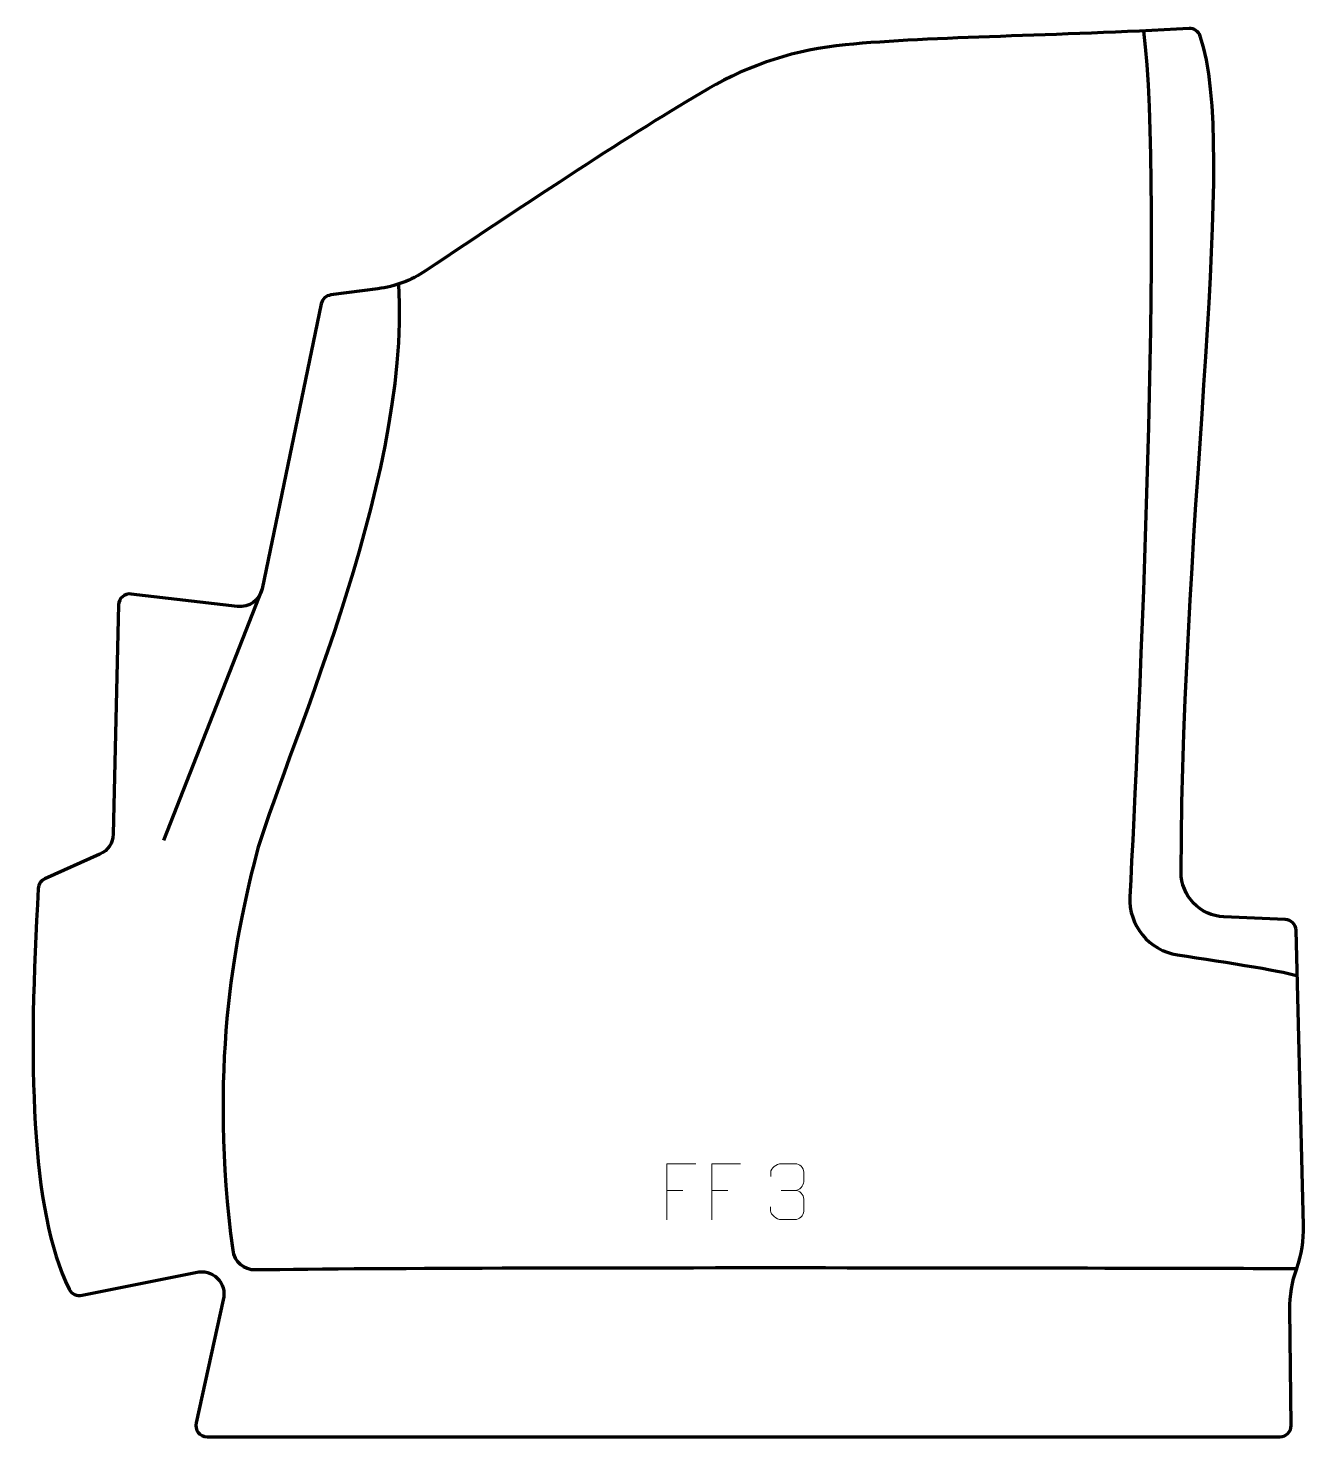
# Model space of a CAD drawing. Header units: millimetres. Extents: x -286 to 284, y -314 to 315.
import ezdxf

# ---------------------------------------------------------------- set-up
doc = ezdxf.new("R2010")
doc.units = ezdxf.units.MM
doc.header["$MEASUREMENT"] = 0
doc.layers.add('layer 1', color=7, linetype='Continuous')
doc.layers.add('layer 2', color=7, linetype='Continuous')

msp = doc.modelspace()

# ---------------------------------------------------------------- linework, layer by layer
at = {"layer": 'layer 1', "color": 12, "lineweight": 200}
msp.add_open_spline([(273.265, -314.4995), (273.265, -314.4995), (-206.0421, -314.4995), (-206.0421, -314.4995), (-206.0421, -314.4995), (-209.3275, -314.4995), (-211.7201, -311.3901), (-210.8727, -308.2211), (-210.8727, -308.2211), (-210.8727, -308.2211), (-198.8557, -253.3098), (-198.8557, -253.3098), (-198.8557, -253.3098), (-196.8628, -245.857), (-203.7297, -239.0601), (-211.1786, -241.1132), (-211.1786, -241.1132), (-211.1786, -241.1132), (-261.8579, -251.1907), (-261.8579, -251.1907), (-261.8579, -251.1907), (-264.1757, -251.8296), (-266.6148, -250.73), (-267.6798, -248.5784), (-267.6798, -248.5784), (-285.106, -213.3695), (-285.9636, -146.6666), (-281.46, -69.5427), (-281.46, -69.5427), (-281.3514, -67.6839), (-280.2129, -66.0393), (-278.5101, -65.279), (-278.5101, -65.279), (-278.5101, -65.279), (-253.876, -54.2752), (-253.876, -54.2752), (-253.876, -54.2752), (-250.3545, -52.7021), (-248.0537, -49.2477), (-247.9634, -45.3979), (-247.9634, -45.3979), (-247.9634, -45.3979), (-245.5511, 57.0696), (-245.5511, 57.0696), (-245.5511, 57.0696), (-245.482, 60.0086), (-242.8958, 62.2519), (-239.9705, 61.9094), (-239.9705, 61.9094), (-239.9705, 61.9094), (-192.4542, 56.3517), (-192.4542, 56.3517), (-192.4542, 56.3517), (-187.3082, 55.7499), (-182.5538, 59.1715), (-181.4997, 64.2352), (-181.4997, 64.2352), (-181.4997, 64.2352), (-155.0008, 191.5227), (-155.0008, 191.5227), (-155.0008, 191.5227), (-154.5683, 193.5999), (-152.8679, 195.1772), (-150.7608, 195.4552), (-150.7608, 195.4552), (-150.7608, 195.4552), (-129.6915, 198.2365), (-129.6915, 198.2365), (-129.6915, 198.2365), (-122.0828, 199.2408), (-114.8071, 201.9812), (-108.4296, 206.2431), (-108.4296, 206.2431), (-61.8611, 237.3641), (-15.9799, 267.8716), (17.7425, 287.527), (17.7425, 287.527), (36.4851, 298.4518), (57.396, 305.1595), (79.0043, 307.1936), (79.0043, 307.1936), (118.7398, 310.9341), (173.026, 311.0463), (232.6299, 314.4919), (232.6299, 314.4919), (234.8736, 314.6217), (236.931, 313.2484), (237.6573, 311.1253), (237.6573, 311.1253), (255.0045, 260.4389), (229.7138, 104.1975), (229.07, -62.225), (229.07, -62.225), (229.0284, -72.9512), (237.4845, -81.795), (248.2198, -82.2519), (248.2198, -82.2519), (248.2198, -82.2519), (275.6427, -83.4196), (275.6427, -83.4196), (275.6427, -83.4196), (278.2705, -83.531), (280.3621, -85.6558), (280.4285, -88.2805), (280.4285, -88.2805), (280.4285, -88.2805), (283.7527, -220.1823), (283.7527, -220.1823), (283.7527, -220.1823), (283.9164, -226.6882), (282.8884, -233.1697), (280.7188, -239.307), (280.7188, -239.307), (280.7188, -239.307), (280.7188, -239.3074), (280.7188, -239.3074), (280.7188, -239.3074), (278.6314, -245.2129), (277.5999, -251.4383), (277.6715, -257.7002), (277.6715, -257.7002), (277.6715, -257.7002), (278.2649, -309.4509), (278.2649, -309.4509), (278.2649, -309.4509), (278.2966, -312.2297), (276.0491, -314.4995), (273.265, -314.4995)], degree=3, knots=[0, 0, 0, 0, 0.03030303, 0.03030303, 0.03030303, 0.03030303, 0.06060606, 0.06060606, 0.06060606, 0.06060606, 0.09090909, 0.09090909, 0.09090909, 0.09090909, 0.12121212, 0.12121212, 0.12121212, 0.12121212, 0.15151515, 0.15151515, 0.15151515, 0.15151515, 0.18181818, 0.18181818, 0.18181818, 0.18181818, 0.21212121, 0.21212121, 0.21212121, 0.21212121, 0.24242424, 0.24242424, 0.24242424, 0.24242424, 0.27272727, 0.27272727, 0.27272727, 0.27272727, 0.3030303, 0.3030303, 0.3030303, 0.3030303, 0.33333333, 0.33333333, 0.33333333, 0.33333333, 0.36363636, 0.36363636, 0.36363636, 0.36363636, 0.39393939, 0.39393939, 0.39393939, 0.39393939, 0.42424242, 0.42424242, 0.42424242, 0.42424242, 0.45454545, 0.45454545, 0.45454545, 0.45454545, 0.48484848, 0.48484848, 0.48484848, 0.48484848, 0.51515152, 0.51515152, 0.51515152, 0.51515152, 0.54545455, 0.54545455, 0.54545455, 0.54545455, 0.57575758, 0.57575758, 0.57575758, 0.57575758, 0.60606061, 0.60606061, 0.60606061, 0.60606061, 0.63636364, 0.63636364, 0.63636364, 0.63636364, 0.66666667, 0.66666667, 0.66666667, 0.66666667, 0.6969697, 0.6969697, 0.6969697, 0.6969697, 0.72727273, 0.72727273, 0.72727273, 0.72727273, 0.75757576, 0.75757576, 0.75757576, 0.75757576, 0.78787879, 0.78787879, 0.78787879, 0.78787879, 0.81818182, 0.81818182, 0.81818182, 0.81818182, 0.84848485, 0.84848485, 0.84848485, 0.84848485, 0.87878788, 0.87878788, 0.87878788, 0.87878788, 0.90909091, 0.90909091, 0.90909091, 0.90909091, 0.93939394, 0.93939394, 0.93939394, 0.93939394, 1, 1, 1, 1], dxfattribs=at)
at = {"layer": 'layer 1', "color": 250, "lineweight": 9}
for points, knots in [([(12.2638, -192.5907), (12.2638, -192.5907), (-0.6102, -192.5907), (-0.6102, -192.5907), (-0.6102, -192.5907), (-0.6102, -192.5907), (-0.6102, -217.5443), (-0.6102, -217.5443)], [0, 0, 0, 0, 0.33333333, 0.33333333, 0.33333333, 0.33333333, 1, 1, 1, 1]), ([(32.2638, -192.5907), (32.2638, -192.5907), (19.3898, -192.5907), (19.3898, -192.5907), (19.3898, -192.5907), (19.3898, -192.5907), (19.3898, -217.5443), (19.3898, -217.5443)], [0, 0, 0, 0, 0.33333333, 0.33333333, 0.33333333, 0.33333333, 1, 1, 1, 1]), ([(45.75, -198.2252), (45.75, -198.2252), (45.75, -196.368), (45.75, -196.368), (45.75, -196.368), (45.7357, -194.6261), (48.4002, -192.508), (50.4593, -192.5307), (50.4593, -192.5307), (52.5234, -192.5307), (54.5874, -192.5307), (56.6511, -192.5307), (56.6511, -192.5307), (58.8456, -192.5219), (60.4439, -194.3687), (60.4883, -196.2808), (60.4883, -196.2808), (60.4879, -197.7159), (60.4879, -199.151), (60.4883, -200.5865), (60.4883, -200.5865), (60.4397, -202.24), (58.8371, -204.47), (56.6388, -204.46), (56.6388, -204.46), (58.8425, -204.4712), (60.4505, -206.2744), (60.5045, -208.3339), (60.5045, -208.3339), (60.5041, -210.1186), (60.5041, -211.9033), (60.5045, -213.6884), (60.5045, -213.6884), (60.5146, -215.7498), (58.4597, -217.5129), (56.6388, -217.5048), (56.6388, -217.5048), (54.5735, -217.5045), (52.5083, -217.5045), (50.4427, -217.5048), (50.4427, -217.5048), (48.2741, -217.4933), (45.7431, -215.0931), (45.7245, -213.6313), (45.7245, -213.6313), (45.7245, -213.6313), (45.7245, -211.7227), (45.7245, -211.7227)], [0, 0, 0, 0, 0.07692308, 0.07692308, 0.07692308, 0.07692308, 0.15384615, 0.15384615, 0.15384615, 0.15384615, 0.23076923, 0.23076923, 0.23076923, 0.23076923, 0.30769231, 0.30769231, 0.30769231, 0.30769231, 0.38461538, 0.38461538, 0.38461538, 0.38461538, 0.46153846, 0.46153846, 0.46153846, 0.46153846, 0.53846154, 0.53846154, 0.53846154, 0.53846154, 0.61538462, 0.61538462, 0.61538462, 0.61538462, 0.69230769, 0.69230769, 0.69230769, 0.69230769, 0.76923077, 0.76923077, 0.76923077, 0.76923077, 0.84615385, 0.84615385, 0.84615385, 0.84615385, 1, 1, 1, 1])]:
    msp.add_open_spline(points, degree=3, knots=knots, dxfattribs=at)
for points in [[(-0.6102, -204.4704), (-0.6102, -204.4704), (6.5579, -204.4704), (6.5579, -204.4704)], [(19.3898, -204.4704), (19.3898, -204.4704), (26.5579, -204.4704), (26.5579, -204.4704)], [(50.4597, -204.4704), (50.4597, -204.4704), (56.6561, -204.4704), (56.6561, -204.4704)]]:
    msp.add_open_spline(points, degree=3, dxfattribs=at)
at = {"layer": 'layer 2', "color": 142, "lineweight": 200}
for points, knots in [([(212.3026, 313.4265), (221.3979, 242.5174), (210.0614, 1.9547), (206.1974, -73.2741), (206.1974, -73.2741), (205.5388, -86.0993), (214.7343, -97.3307), (227.4572, -99.2336), (227.4572, -99.2336), (249.1432, -102.4767), (278.9635, -107.1658), (280.7189, -108.675)], [0, 0, 0, 0, 0.25, 0.25, 0.25, 0.25, 0.5, 0.5, 0.5, 0.5, 1, 1, 1, 1]), ([(-120.5598, 200.3312), (-114.9362, 110.2748), (-173.9037, -15.4076), (-184.263, -55.1804), (-184.263, -55.1804), (-194.2569, -93.55), (-205.1775, -151.5382), (-194.5966, -231.1653), (-194.5966, -231.1653), (-193.9295, -236.1853), (-189.6069, -239.9167), (-184.5347, -239.8412), (-184.5347, -239.8412), (-73.9766, -238.1993), (280.7188, -239.3071), (280.7188, -239.3071)], [0, 0, 0, 0, 0.2, 0.2, 0.2, 0.2, 0.4, 0.4, 0.4, 0.4, 0.6, 0.6, 0.6, 0.6, 1, 1, 1, 1])]:
    msp.add_open_spline(points, degree=3, knots=knots, dxfattribs=at)
msp.add_open_spline([(-181.4996, 64.2351), (-181.4996, 64.2351), (-225.4335, -48.12), (-225.4335, -48.12)], degree=3, dxfattribs=at)

doc.saveas('drawing.dxf')
